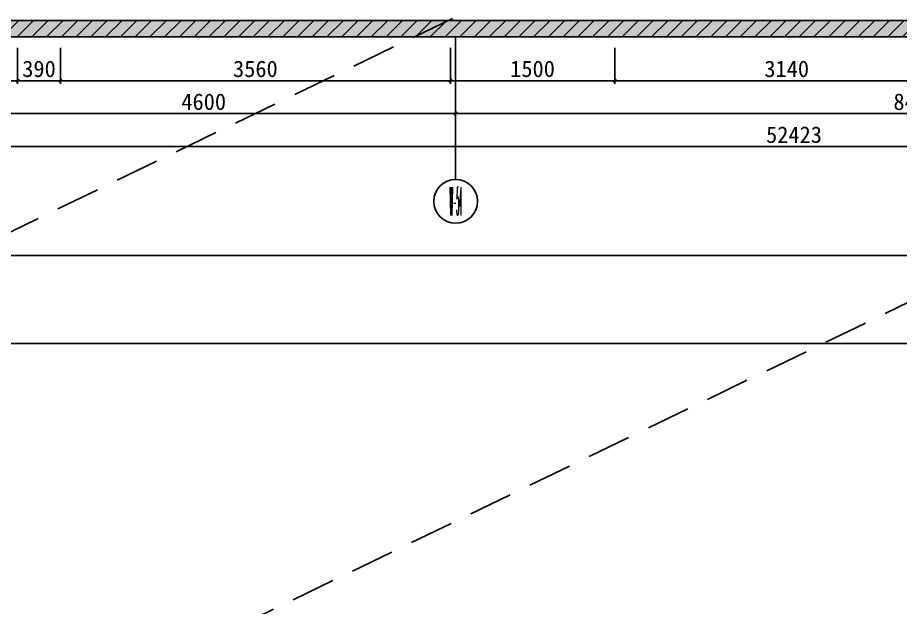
# Model space of a CAD drawing. Header units: millimetres. Extents: x 110215 to 630040, y -488650 to 141897.
# Drawn here: x 304040 to 312098, y 2886 to 8266 of the extents above; entities that cross this region are included whole.
import ezdxf
from ezdxf.enums import TextEntityAlignment as Align
from ezdxf.xclip import XClip

# ---------------------------------------------------------------- set-up
doc = ezdxf.new("R2010")
doc.units = ezdxf.units.MM
doc.header["$LTSCALE"] = 1000
doc.header["$XCLIPFRAME"] = 0
doc.linetypes.add('_DASH', pattern=[0.6, 0.4, -0.2])
doc.layers.get('Defpoints').update_dxf_attribs({"color": 2})
doc.layers.add('0-118标注', color=2, linetype='Continuous')
doc.layers.add('0-140c立面材料填充', color=250, linetype='Continuous')
doc.styles.add('_TCH_AXIS', font='COMPLEX', dxfattribs={"bigfont": 'GBCBIG'})
doc.styles.add('COMPLEX', font='COMPLEX')
doc.styles.add('黑体', font='simhei.ttf')
doc.dimstyles.new('50', dxfattribs={"dimscale": 50, "dimtxt": 3, "dimasz": 0.6, "dimexe": 0.6, "dimexo": 0.6, "dimtad": 1, "dimdec": 0, "dimdsep": 46, "dimtxsty": '黑体', "dimblk1": 'ARCHTICK', "dimblk2": 'ARCHTICK', "dimsah": 1, "dimcen": 0, "dimdle": 1, "dimclrd": 251, "dimclre": 251, "dimclrt": 2, "dimadec": 0, "dimazin": 0, "dimtfac": 1, "dimtdec": 0, "dimtix": 1, "dimtmove": 2, "dimatfit": 3, "dimldrblk": 'DOT', "dimfxl": 0, "dimtolj": 1, "dimtzin": 0, "dimarcsym": 0})

# ---------------------------------------------------------------- blocks, each defined once
blk = doc.blocks.new('_ArchTick')
at = {"color": 0, "linetype": 'ByBlock', "const_width": 0.4}
blk.add_lwpolyline([(-0.5, -0.5), (0.5, 0.5)], dxfattribs=at)
blk = doc.blocks.new('*D877')
at = {"color": 251, "lineweight": -2, "transparency": 16777216}
for p, q in [((331162.7, 7990.8), (331162.7, 7660.8)), ((334302.7, 7990.8), (334302.7, 7660.8)), ((334352.7, 7690.8), (331112.7, 7690.8))]:
    blk.add_line(p, q, dxfattribs=at)
at = {"layer": 'Defpoints', "color": 0, "transparency": 16777216}
for p in [(331162.7, 8090.8), (334302.7, 8090.8), (331162.7, 7690.8)]:
    blk.add_point(p, dxfattribs=at)
at = {"color": 251, "lineweight": -2, "transparency": 16777216, "xscale": 30, "yscale": 30, "zscale": 30, "rotation": 180}
blk.add_blockref('_ArchTick', (331162.7, 7690.8), dxfattribs=at)
at = {"color": 251, "lineweight": -2, "transparency": 16777216, "xscale": 30, "yscale": 30, "zscale": 30}
blk.add_blockref('_ArchTick', (334302.7, 7690.8), dxfattribs=at)
at = {"color": 2, "transparency": 16777216, "insert": (332732.7, 7797.9), "char_height": 150, "attachment_point": 5, "style": '黑体'}
blk.add_mtext('\\A1;3140', dxfattribs=at)
blk = doc.blocks.new('_DOT')
at = {"color": 0, "linetype": 'ByBlock'}
blk.add_line((-0.5, 0), (-1, 0), dxfattribs=at)
at = {"color": 0, "linetype": 'ByBlock', "const_width": 0.5}
blk.add_lwpolyline([(-0.25, 0, 1), (0.25, 0, 1)], format="xyb", close=True, dxfattribs=at)
blk = doc.blocks.new('*D878')
at = {"color": 251, "lineweight": -2, "transparency": 16777216}
for p, q in [((329662.7, 7990.8), (329662.7, 7660.8)), ((331162.7, 7990.8), (331162.7, 7660.8)), ((331212.7, 7690.8), (329612.7, 7690.8))]:
    blk.add_line(p, q, dxfattribs=at)
at = {"layer": 'Defpoints', "color": 0, "transparency": 16777216}
for p in [(329662.7, 8090.8), (331162.7, 8090.8), (329662.7, 7690.8)]:
    blk.add_point(p, dxfattribs=at)
at = {"color": 251, "lineweight": -2, "transparency": 16777216, "xscale": 30, "yscale": 30, "zscale": 30, "rotation": 180}
blk.add_blockref('_ArchTick', (329662.7, 7690.8), dxfattribs=at)
at = {"color": 251, "lineweight": -2, "transparency": 16777216, "xscale": 30, "yscale": 30, "zscale": 30}
blk.add_blockref('_ArchTick', (331162.7, 7690.8), dxfattribs=at)
at = {"color": 2, "transparency": 16777216, "insert": (330412.7, 7797.9), "char_height": 150, "attachment_point": 5, "style": '黑体'}
blk.add_mtext('\\A1;1500', dxfattribs=at)
blk = doc.blocks.new('*D879')
at = {"color": 251, "lineweight": -2, "transparency": 16777216}
for p, q in [((326102.7, 7990.8), (326102.7, 7660.8)), ((329662.7, 7990.8), (329662.7, 7660.8)), ((329712.7, 7690.8), (326052.7, 7690.8))]:
    blk.add_line(p, q, dxfattribs=at)
at = {"layer": 'Defpoints', "color": 0, "transparency": 16777216}
for p in [(326102.7, 8090.8), (329662.7, 8090.8), (326102.7, 7690.8)]:
    blk.add_point(p, dxfattribs=at)
at = {"color": 251, "lineweight": -2, "transparency": 16777216, "xscale": 30, "yscale": 30, "zscale": 30, "rotation": 180}
blk.add_blockref('_ArchTick', (326102.7, 7690.8), dxfattribs=at)
at = {"color": 251, "lineweight": -2, "transparency": 16777216, "xscale": 30, "yscale": 30, "zscale": 30}
blk.add_blockref('_ArchTick', (329662.7, 7690.8), dxfattribs=at)
at = {"color": 2, "transparency": 16777216, "insert": (327882.7, 7797.9), "char_height": 150, "attachment_point": 5, "style": '黑体'}
blk.add_mtext('\\A1;3560', dxfattribs=at)
blk = doc.blocks.new('*D880')
at = {"color": 251, "lineweight": -2, "transparency": 16777216}
for p, q in [((325712.7, 7990.8), (325712.7, 7660.8)), ((326102.7, 7990.8), (326102.7, 7660.8)), ((326152.7, 7690.8), (325662.7, 7690.8))]:
    blk.add_line(p, q, dxfattribs=at)
at = {"layer": 'Defpoints', "color": 0, "transparency": 16777216}
for p in [(325712.7, 8090.8), (326102.7, 8090.8), (325712.7, 7690.8)]:
    blk.add_point(p, dxfattribs=at)
at = {"color": 251, "lineweight": -2, "transparency": 16777216, "xscale": 30, "yscale": 30, "zscale": 30, "rotation": 180}
blk.add_blockref('_ArchTick', (325712.7, 7690.8), dxfattribs=at)
at = {"color": 251, "lineweight": -2, "transparency": 16777216, "xscale": 30, "yscale": 30, "zscale": 30}
blk.add_blockref('_ArchTick', (326102.7, 7690.8), dxfattribs=at)
at = {"color": 2, "transparency": 16777216, "insert": (325907.7, 7797.9), "char_height": 150, "attachment_point": 5, "style": '黑体'}
blk.add_mtext('\\A1;390', dxfattribs=at)
blk = doc.blocks.new('*D881')
at = {"color": 251, "lineweight": -2, "transparency": 16777216}
for p, q in [((325712.7, 7990.8), (325712.7, 7660.8)), ((323712.7, 7931.1), (323712.7, 7660.8)), ((325762.7, 7690.8), (323662.7, 7690.8))]:
    blk.add_line(p, q, dxfattribs=at)
at = {"layer": 'Defpoints', "color": 0, "transparency": 16777216}
for p in [(325712.7, 8090.8), (323712.7, 7961.1), (323712.7, 7690.8)]:
    blk.add_point(p, dxfattribs=at)
at = {"color": 251, "lineweight": -2, "transparency": 16777216, "xscale": 30, "yscale": 30, "zscale": 30, "rotation": 180}
blk.add_blockref('_ArchTick', (323712.7, 7690.8), dxfattribs=at)
at = {"color": 251, "lineweight": -2, "transparency": 16777216, "xscale": 30, "yscale": 30, "zscale": 30}
blk.add_blockref('_ArchTick', (325712.7, 7690.8), dxfattribs=at)
at = {"color": 2, "transparency": 16777216, "insert": (324712.7, 7797.9), "char_height": 150, "attachment_point": 5, "style": '黑体'}
blk.add_mtext('\\A1;2000', dxfattribs=at)
blk = doc.blocks.new('*D896')
at = {"color": 251, "lineweight": -2, "transparency": 16777216}
for p, q in [((329710.9, 7660.8), (329710.9, 7360.8)), ((338110.9, 7660.8), (338110.9, 7360.8)), ((338160.9, 7390.8), (329660.9, 7390.8))]:
    blk.add_line(p, q, dxfattribs=at)
at = {"layer": 'Defpoints', "color": 0, "transparency": 16777216}
for p in [(329710.9, 7690.8), (338110.9, 7690.8), (329710.9, 7390.8)]:
    blk.add_point(p, dxfattribs=at)
at = {"color": 251, "lineweight": -2, "transparency": 16777216, "xscale": 30, "yscale": 30, "zscale": 30, "rotation": 180}
blk.add_blockref('_ArchTick', (329710.9, 7390.8), dxfattribs=at)
at = {"color": 251, "lineweight": -2, "transparency": 16777216, "xscale": 30, "yscale": 30, "zscale": 30}
blk.add_blockref('_ArchTick', (338110.9, 7390.8), dxfattribs=at)
at = {"color": 2, "transparency": 16777216, "insert": (333910.9, 7497.9), "char_height": 150, "attachment_point": 5, "style": '黑体'}
blk.add_mtext('\\A1;8400', dxfattribs=at)
blk = doc.blocks.new('*D897')
at = {"color": 251, "lineweight": -2, "transparency": 16777216}
for p, q in [((325110.9, 7660.8), (325110.9, 7360.8)), ((329710.9, 7660.8), (329710.9, 7360.8)), ((329760.9, 7390.8), (325060.9, 7390.8))]:
    blk.add_line(p, q, dxfattribs=at)
at = {"layer": 'Defpoints', "color": 0, "transparency": 16777216}
for p in [(325110.9, 7690.8), (329710.9, 7690.8), (325110.9, 7390.8)]:
    blk.add_point(p, dxfattribs=at)
at = {"color": 251, "lineweight": -2, "transparency": 16777216, "xscale": 30, "yscale": 30, "zscale": 30, "rotation": 180}
blk.add_blockref('_ArchTick', (325110.9, 7390.8), dxfattribs=at)
at = {"color": 251, "lineweight": -2, "transparency": 16777216, "xscale": 30, "yscale": 30, "zscale": 30}
blk.add_blockref('_ArchTick', (329710.9, 7390.8), dxfattribs=at)
at = {"color": 2, "transparency": 16777216, "insert": (327410.9, 7497.9), "char_height": 150, "attachment_point": 5, "style": '黑体'}
blk.add_mtext('\\A1;4600', dxfattribs=at)
blk = doc.blocks.new('*D899')
at = {"color": 251, "lineweight": -2, "transparency": 16777216}
for p, q in [((306587.7, 7360.8), (306587.7, 7060.8)), ((359010.9, 7360.8), (359010.9, 7060.8)), ((306537.7, 7090.8), (359060.9, 7090.8))]:
    blk.add_line(p, q, dxfattribs=at)
at = {"layer": 'Defpoints', "color": 0, "transparency": 16777216}
for p in [(306587.7, 7390.8), (359010.9, 7390.8), (359010.9, 7090.8)]:
    blk.add_point(p, dxfattribs=at)
at = {"color": 251, "lineweight": -2, "transparency": 16777216, "xscale": 30, "yscale": 30, "zscale": 30, "rotation": 180}
blk.add_blockref('_ArchTick', (306587.7, 7090.8), dxfattribs=at)
at = {"color": 251, "lineweight": -2, "transparency": 16777216, "xscale": 30, "yscale": 30, "zscale": 30}
blk.add_blockref('_ArchTick', (359010.9, 7090.8), dxfattribs=at)
at = {"color": 2, "transparency": 16777216, "insert": (332799.3, 7197.1), "char_height": 150, "attachment_point": 5, "style": '黑体'}
blk.add_mtext('\\A1;52423', dxfattribs=at)
blk = doc.blocks.new('_AXISO')
blk.add_circle((0, 0), 0.5)
at = {"style": 'COMPLEX', "width": 1.041667}
blk.add_attdef('A', text='', height=0.56, dxfattribs=at).set_placement((-0.25, -0.28), (0.25, -0.28), align=Align.FIT)
blk = doc.blocks.new('dfsfds')
h = blk.add_hatch()
h.set_pattern_fill('ANSI31', color=250, scale=30)
h.paths.add_polyline_path([(359010.9, 12690.4), (359010.9, 12540.4), (358762.7, 12540.4), (358762.7, 11840.4), (358411.1, 11840.4), (358411.1, 12540.4), (355200.9, 12540.4), (355200.9, 11840.4), (354519.3, 11840.4), (354519.3, 12540.4), (350959.9, 12540.4), (350959.9, 11840.4), (350334.2, 11840.4), (350334.2, 12540.4), (346614.2, 12540.4), (346614.2, 11840.4), (346014.2, 11840.4), (346014.2, 12540.4), (344144.2, 12540.4), (344144.2, 11840.4), (343544.2, 11840.4), (343544.2, 12540.4), (340644.2, 12540.4), (340644.2, 11840.4), (340144.2, 11840.4), (340144.2, 12540.4), (337314.2, 12540.4), (337314.2, 11840.4), (336814.2, 11840.4), (336814.2, 12540.4), (335414.2, 12540.4), (335414.2, 11840.4), (334814.2, 11840.4), (334814.2, 12540.4), (333064.2, 12540.4), (333064.2, 11840.4), (332564.2, 11840.4), (332564.2, 12540.4), (330094.2, 12540.4), (330094.2, 11840.4), (329594.2, 11840.4), (329594.2, 12540.4), (327004.2, 12540.4), (327004.2, 11840.4), (326404.2, 11840.4), (326404.2, 12540.4), (325304.2, 12540.4), (325304.2, 11840.4), (324804.2, 11840.4), (324804.2, 12540.4), (322114.2, 12540.4), (322114.2, 11840.4), (321514.2, 11840.4), (321514.2, 12540.4), (319114.2, 12540.4), (319114.2, 11840.4), (318514.2, 11840.4), (318514.2, 12540.4), (316784.2, 12540.4), (316784.2, 11840.4), (316284.2, 11840.4), (316284.2, 12540.4), (313184.2, 12540.4), (313184.2, 11840.4), (312584.2, 11840.4), (312584.2, 12540.4), (311934.2, 12540.4), (311934.2, 11840.4), (311334.2, 11840.4), (311334.2, 12540.4), (309434.2, 12540.4), (309434.2, 11840.4), (308934.2, 11840.4), (308934.2, 12540.4), (306587.7, 12540.4), (306587.7, 12690.4)])
h.paths.add_polyline_path([(359010.9, 8240.8), (306587.7, 8240.8), (306587.7, 8090.8), (359010.9, 8090.8)])
at = {"layer": '0-140c立面材料填充'}
h = blk.add_hatch(dxfattribs=at)
h.set_pattern_fill('AR-CONC', color=256)
h.paths.add_polyline_path([(359010.9, 12690.4), (359010.9, 12540.4), (358762.7, 12540.4), (358762.7, 11840.4), (358411.1, 11840.4), (358411.1, 12540.4), (355200.9, 12540.4), (355200.9, 11840.4), (354519.3, 11840.4), (354519.3, 12540.4), (350959.9, 12540.4), (350959.9, 11840.4), (350334.2, 11840.4), (350334.2, 12540.4), (346614.2, 12540.4), (346614.2, 11840.4), (346014.2, 11840.4), (346014.2, 12540.4), (344144.2, 12540.4), (344144.2, 11840.4), (343544.2, 11840.4), (343544.2, 12540.4), (340644.2, 12540.4), (340644.2, 11840.4), (340144.2, 11840.4), (340144.2, 12540.4), (337314.2, 12540.4), (337314.2, 11840.4), (336814.2, 11840.4), (336814.2, 12540.4), (335414.2, 12540.4), (335414.2, 11840.4), (334814.2, 11840.4), (334814.2, 12540.4), (333064.2, 12540.4), (333064.2, 11840.4), (332564.2, 11840.4), (332564.2, 12540.4), (330094.2, 12540.4), (330094.2, 11840.4), (329594.2, 11840.4), (329594.2, 12540.4), (327004.2, 12540.4), (327004.2, 11840.4), (326404.2, 11840.4), (326404.2, 12540.4), (325304.2, 12540.4), (325304.2, 11840.4), (324804.2, 11840.4), (324804.2, 12540.4), (322114.2, 12540.4), (322114.2, 11840.4), (321514.2, 11840.4), (321514.2, 12540.4), (319114.2, 12540.4), (319114.2, 11840.4), (318514.2, 11840.4), (318514.2, 12540.4), (316784.2, 12540.4), (316784.2, 11840.4), (316284.2, 11840.4), (316284.2, 12540.4), (313184.2, 12540.4), (313184.2, 11840.4), (312584.2, 11840.4), (312584.2, 12540.4), (311934.2, 12540.4), (311934.2, 11840.4), (311334.2, 11840.4), (311334.2, 12540.4), (309434.2, 12540.4), (309434.2, 11840.4), (308934.2, 11840.4), (308934.2, 12540.4), (306587.7, 12540.4), (306587.7, 12690.4)])
h.paths.add_polyline_path([(359010.9, 8240.8), (306587.7, 8240.8), (306587.7, 8090.8), (359010.9, 8090.8)])
blk.add_lwpolyline([(359010.9, 8240.8), (306587.7, 8240.8), (306587.7, 8090.8), (359010.9, 8090.8)], close=True)
at = {"layer": '0-118标注'}
blk.add_line((329710.9, 6790.8, 13.8), (329710.9, 8090.8), dxfattribs=at)
ref = blk.add_blockref('_AXISO', (329710.9, 6590.8, 13.8), dxfattribs=dict(at, xscale=400, yscale=400, zscale=400))
ref.add_attrib('A', 'W-54', dxfattribs={"layer": '0', "height": 257.36, "style": '_TCH_AXIS', "width": 0.104651}).set_placement((329655.8, 6462.2, 13.8), (329766.1, 6462.2, 13.8), align=Align.FIT)
for base, p1, p2, picture, middle in [((323712.7, 7690.8), (325712.7, 8090.8), (323712.7, 7961.1), '*D881', (324712.7, 7797.9)), ((325712.7, 7690.8), (326102.7, 8090.8), (325712.7, 8090.8), '*D880', (325907.7, 7797.9)), ((326102.7, 7690.8), (329662.7, 8090.8), (326102.7, 8090.8), '*D879', (327882.7, 7797.9)), ((329662.7, 7690.8), (331162.7, 8090.8), (329662.7, 8090.8), '*D878', (330412.7, 7797.9)), ((331162.7, 7690.8), (334302.7, 8090.8), (331162.7, 8090.8), '*D877', (332732.7, 7797.9)), ((325110.9, 7390.8), (329710.9, 7690.8), (325110.9, 7690.8), '*D897', (327410.9, 7497.9)), ((329710.9, 7390.8), (338110.9, 7690.8), (329710.9, 7690.8), '*D896', (333910.9, 7497.9)), ((359010.9, 7090.8), (306587.7, 7390.8), (359010.9, 7390.8), '*D899', (332799.3, 7197.1))]:
    dim = blk.add_linear_dim(base=base, p1=p1, p2=p2, dimstyle='50', override={"dimfxl": 6, "dimarcsym": 1})
    dim.commit()
    dim.dimension.update_dxf_attribs({"geometry": picture, "text_midpoint": middle})

msp = doc.modelspace()

# ---------------------------------------------------------------- linework, layer by layer
at = {"color": 251, "linetype": '_DASH'}
for p, q in [((317197.6, 12690.4), (296349.1, 2634.8)), ((317180.1, 8090.8), (296377.6, -1964.7))]:
    msp.add_line(p, q, dxfattribs=at)
for p, q in [((319033.1, 6094.5), (293487.7, 6094.5)), ((319033.1, 5294.5), (293487.7, 5294.5))]:
    msp.add_line(p, q)

# ---------------------------------------------------------------- block references
ref = msp.add_blockref('dfsfds', (-21672.4, 0))
XClip(ref).set_block_clipping_path([(315588.2107537339, 6094.4817562175), (338866.0247811886, 15350.053184789)])

doc.saveas('drawing.dxf')
